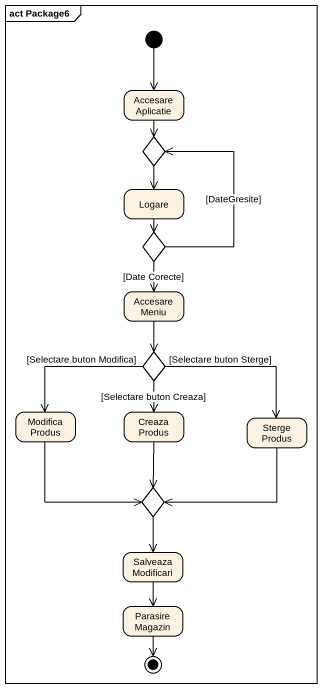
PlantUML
@startuml
mainframe act Package6
hide empty description
state "Accesare Aplicatie" as Accesare_Aplicatie
state choice1 <<choice>>
state Logare
state choice2 <<choice>>
state "Accesare Meniu" as Accesare_Meniu
state choice3 <<choice>>
state "Modifica Produs" as Modifica_Produs
state "Creaza Produs" as Creaza_Produs
state "Sterge Produs" as Sterge_Produs
state choice4 <<choice>>
state "Salveaza Modificari" as Salveaza_Modificari
state "Parasire Magazin" as Parasire_Magazin
[*] --> Accesare_Aplicatie
Accesare_Aplicatie --> choice1
choice1 --> Logare
Logare --> choice2
choice2 -up-> choice1 : [DateGresite]
choice2 --> Accesare_Meniu : [Date Corecte]
Accesare_Meniu --> choice3
choice3 -left-> Modifica_Produs : [Selectare buton Modifica]
choice3 --> Creaza_Produs : [Selectare buton Creaza]
choice3 -right-> Sterge_Produs : [Selectare buton Sterge]
Modifica_Produs --> choice4
Creaza_Produs --> choice4
Sterge_Produs -left-> choice4
choice4 --> Salveaza_Modificari
Salveaza_Modificari --> Parasire_Magazin
Parasire_Magazin --> [*]
@enduml
